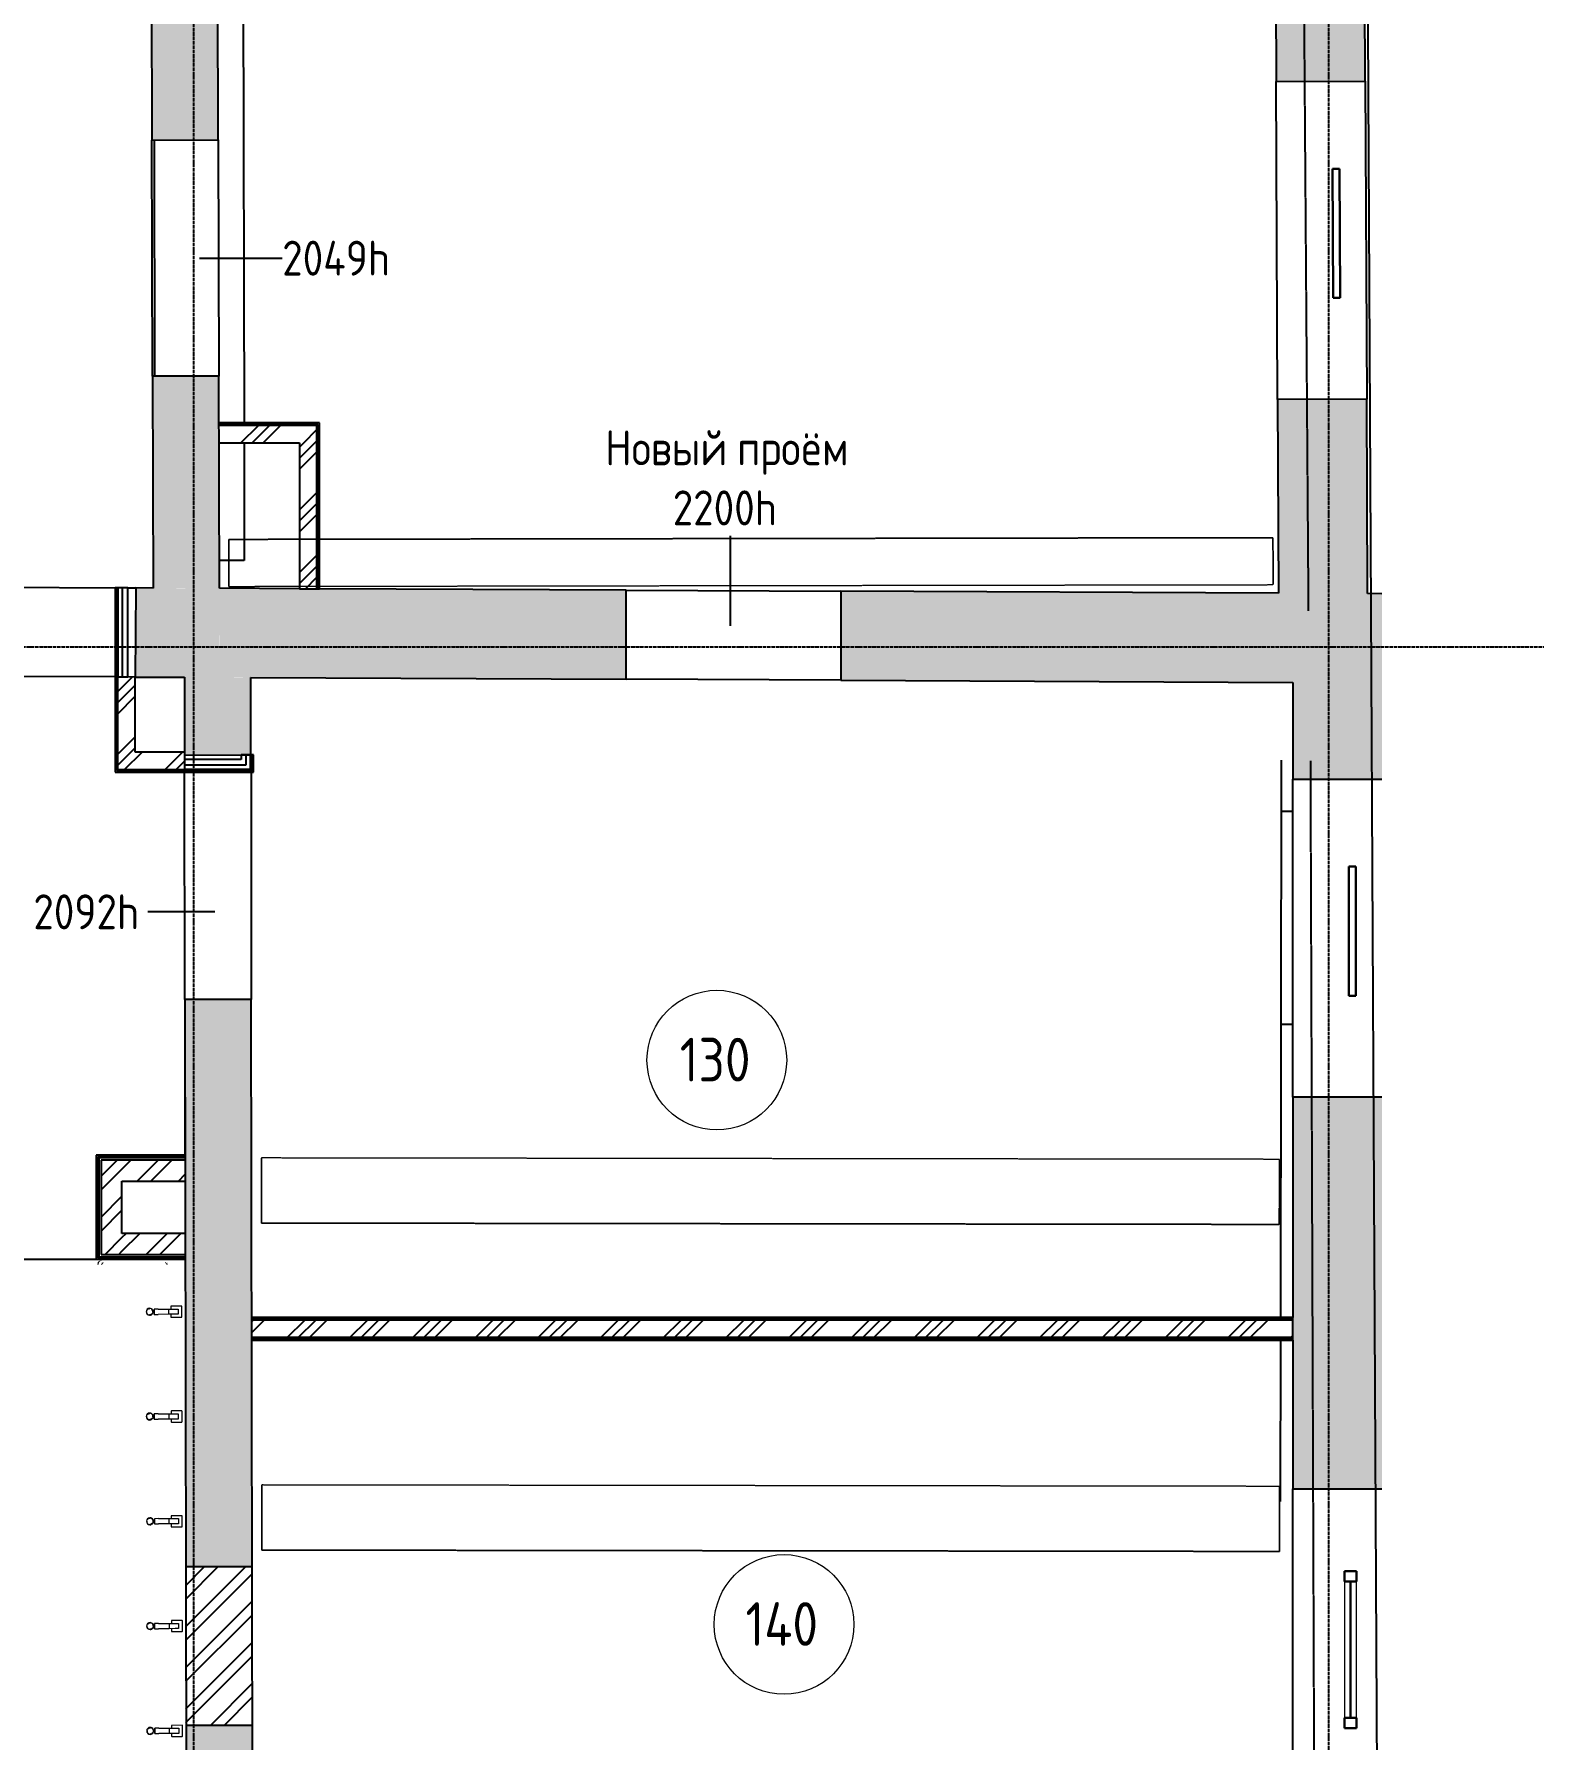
# Model space of a CAD drawing. Header units: millimetres. Extents: x -33838 to 476301, y -41806 to 120107.
# Drawn here: x 48495 to 57142, y 14298 to 24065 of the extents above; entities that cross this region are included whole.
import ezdxf

# ---------------------------------------------------------------- set-up
doc = ezdxf.new("R2010")
doc.units = ezdxf.units.MM
for name, pattern in [('ADSK_Линия сетки', [25, 20, -2.5, 0, -2.5]), ('ADSK_Сверху', [4.5, 3, -1.5]), ('ADSK_Снесено', [4.5, 3, -1.5]), ('ADSK_Штриховая_ш3 п1_5', [4.5, 3, -1.5])]:
    doc.linetypes.add(name, pattern=pattern)
for name, color, linetype, lineweight, true_color in [('_ Окна', 5, 'Continuous', 30, 0x0000ff), ('Линии', 7, 'Continuous', 9, 0x00a600), ('Линии разделители', 5, 'Continuous', 40, 0x0000ff), ('Стены внутренние', 5, 'Continuous', 18, 0x0000ff), ('Стены наружные', 1, 'ADSK_Снесено', 18, 0xff0000), ('Стены штриховка', 5, 'Continuous', 18, 0x0000ff)]:
    doc.layers.add(name, color=color, linetype=linetype, lineweight=lineweight, true_color=true_color)
for name, color, linetype, lineweight in [('Аннотация', 7, 'Continuous', 9), ('Каркас', 7, 'Continuous', 18), ('Марки помещений', 7, 'Continuous', 20), ('Окна', 251, 'Continuous', 18), ('Перекрытие', 7, 'Continuous', 18), ('Сантехника', 251, 'Continuous', 18)]:
    doc.layers.add(name, color=color, linetype=linetype, lineweight=lineweight)
doc.styles.add('GOST Common_1', font='GOST Common_0.ttf', dxfattribs={"width": 0.9, "height": 200})
doc.styles.add('GOST Common_2', font='GOST Common_0.ttf', dxfattribs={"width": 0.9, "height": 250})
pattern_1 = [(45, (0, 0), (-117.8655, 117.8655), []), (45, (78.58, 0), (-117.8655, 117.8655), [])]
pattern_2 = [(45, (0, 0), (-179.6051, 179.6051), []), (45, (63.5, 0), (0, 359.2102), []), (45, (-63.5, 0), (0, 359.2102), [])]

# ---------------------------------------------------------------- blocks, each defined once
blk = doc.blocks.new('ADSK_БалкаЖБ_Прямоугольная - 269х530мм-826604-01 План 1-го этажа маркировочный')
at = {"layer": 'Каркас', "color": 253, "linetype": 'ADSK_Сверху', "true_color": 0xaaaaaa}
for p, q in [((-2990.4, 134.5), (-2990.4, -134.5)), ((-2990.4, 134.5), (2990.4, 134.5)), ((2990.4, -134.5), (2990.4, 134.5)), ((-2990.4, -134.5), (2990.4, -134.5))]:
    blk.add_line(p, q, dxfattribs=at)
at = {"layer": 'Каркас', "color": 253, "linetype": 'ADSK_Сверху', "true_color": 0xb2b2b2}
for p, q in [((-2990.4, -134.5), (-2990.4, 134.5)), ((2990.4, 134.5), (-2990.4, 134.5)), ((2990.4, 134.5), (2990.4, -134.5)), ((-2990.4, -134.5), (2990.4, -134.5))]:
    blk.add_line(p, q, dxfattribs=at)
blk = doc.blocks.new('ADSK_БалкаЖБ_Прямоугольная - 372_6х306мм-822056-01 План 1-го этажа маркировочный')
at = {"layer": 'Каркас', "color": 253, "linetype": 'ADSK_Сверху', "true_color": 0xaaaaaa}
for p, q in [((-2914.6, 186.3), (-2914.6, -186.3)), ((-2914.6, 186.3), (2914.6, 186.3)), ((2914.6, -186.3), (2914.6, 186.3)), ((-2914.6, -186.3), (2914.6, -186.3))]:
    blk.add_line(p, q, dxfattribs=at)
at = {"layer": 'Каркас', "color": 253, "linetype": 'ADSK_Сверху', "true_color": 0xb2b2b2}
for p, q in [((-2914.6, -186.3), (-2914.6, 186.3)), ((2914.6, 186.3), (-2914.6, 186.3)), ((2914.6, 186.3), (2914.6, -186.3)), ((-2914.6, -186.3), (2914.6, -186.3))]:
    blk.add_line(p, q, dxfattribs=at)
blk = doc.blocks.new('Балки подвала - Балки подвала-787291-01 План 1-го этажа маркировочный')
at = {"layer": 'Линии', "color": 8, "lineweight": 18, "true_color": 0x808080}
blk.add_line((55636.6, 18132.1), (55636.8, 17968.8), dxfattribs=at)
at = {"layer": 'Линии', "color": 252, "lineweight": 18, "true_color": 0x8c8c8c}
for p, q in [((55636.7, 18031.3), (55636.6, 18132.1)), ((55636.8, 17968.8), (55636.7, 18031.3))]:
    blk.add_line(p, q, dxfattribs=at)
blk = doc.blocks.new('Витраж-стеклопакет - Глухой стеклопакет 40мм-1233085-01 План 1-го этажа маркировочный')
at = {"layer": '_ Окна'}
for p, q in [((370, 20), (-370, 20)), ((-370, 20), (-370, -20)), ((370, -20), (370, 20)), ((-370, -20), (370, -20))]:
    blk.add_line(p, q, dxfattribs=at)
blk = doc.blocks.new('Витраж-тент со смещением вовне - 60мм 30 сдвиг-1466963-01 План 1-го этажа маркировочный')
at = {"layer": '_ Окна'}
for p, q in [((-450, 25), (-450, -45)), ((-450, 25), (-390, 25)), ((-450, -45), (-450, 25)), ((-390, 25), (-390, -45)), ((450, 25), (390, 25)), ((390, 25), (390, -45)), ((450, -45), (450, 25)), ((450, -45), (450, 25)), ((-390, -45), (-450, -45)), ((-390, -10), (390, -10)), ((390, -45), (450, -45))]:
    blk.add_line(p, q, dxfattribs=at)
at = {"layer": 'Окна'}
for p, q in [((390, 25), (-390, 25)), ((-390, -45), (390, -45))]:
    blk.add_line(p, q, dxfattribs=at)
blk = doc.blocks.new('Раковина с несколькими кранами - 6 кранов-2194230-01 План 1-го этажа маркировочный')
at = {"layer": 'Сантехника'}
for p, q in [((-1664.1, 633.1), (-1663.2, 633.9)), ((1918.1, 629.1), (1918.9, 628.2)), ((-1390, 319.1), (-1360, 319.1)), ((-1390, 319.1), (-1390, 296.1)), ((-1360, 319.1), (-1390, 319.1)), ((-1390, 236.5), (-1390, 296.1)), ((-1360, 296.1), (-1360, 319.1)), ((-1360, 296.1), (-1360, 236.5)), ((-790, 319.1), (-760, 319.1)), ((-790, 319.1), (-790, 296.1)), ((-760, 319.1), (-790, 319.1)), ((-790, 236.5), (-790, 296.1)), ((-760, 296.1), (-760, 319.1)), ((-760, 296.1), (-760, 236.5)), ((-190, 319.1), (-160, 319.1)), ((-190, 319.1), (-190, 296.1)), ((-160, 319.1), (-190, 319.1)), ((-190, 236.5), (-190, 296.1)), ((-160, 296.1), (-160, 319.1)), ((-160, 296.1), (-160, 236.5)), ((410, 319.1), (440, 319.1)), ((410, 319.1), (410, 296.1)), ((440, 319.1), (410, 319.1)), ((410, 236.5), (410, 296.1)), ((440, 296.1), (440, 319.1)), ((440, 296.1), (440, 236.5)), ((1010, 319.1), (1040, 319.1)), ((1010, 319.1), (1010, 296.1)), ((1040, 319.1), (1010, 319.1)), ((1010, 236.5), (1010, 296.1)), ((1040, 296.1), (1040, 319.1)), ((1040, 296.1), (1040, 236.5)), ((1610, 319.1), (1640, 319.1)), ((1610, 319.1), (1610, 296.1)), ((1640, 319.1), (1610, 319.1)), ((1610, 236.5), (1610, 296.1)), ((1640, 296.1), (1640, 319.1)), ((1640, 296.1), (1640, 236.5)), ((-1406.8, 221.2), (-1406.8, 161.6)), ((-1390, 223.1), (-1404.9, 223.1)), ((-1390, 201.5), (-1390, 236.5)), ((-1360, 236.5), (-1390, 236.5)), ((-1390, 181.5), (-1390, 201.5)), ((-1360, 236.5), (-1360, 201.5)), ((-1345.4, 223.1), (-1360, 223.1)), ((-1360, 201.5), (-1360, 181.5)), ((-1343.5, 161.6), (-1343.5, 221.2)), ((-806.8, 221.2), (-806.8, 161.6)), ((-790, 223.1), (-804.9, 223.1)), ((-790, 201.5), (-790, 236.5)), ((-760, 236.5), (-790, 236.5)), ((-790, 181.5), (-790, 201.5)), ((-760, 236.5), (-760, 201.5)), ((-745.4, 223.1), (-760, 223.1)), ((-760, 201.5), (-760, 181.5)), ((-743.5, 161.6), (-743.5, 221.2)), ((-206.8, 221.2), (-206.8, 161.6)), ((-190, 223.1), (-204.9, 223.1)), ((-190, 201.5), (-190, 236.5)), ((-160, 236.5), (-190, 236.5)), ((-190, 181.5), (-190, 201.5)), ((-160, 236.5), (-160, 201.5)), ((-145.4, 223.1), (-160, 223.1)), ((-160, 201.5), (-160, 181.5)), ((-143.5, 161.6), (-143.5, 221.2)), ((393.2, 221.2), (393.2, 161.6)), ((410, 223.1), (395.1, 223.1)), ((410, 201.5), (410, 236.5)), ((440, 236.5), (410, 236.5)), ((410, 181.5), (410, 201.5)), ((440, 236.5), (440, 201.5)), ((454.6, 223.1), (440, 223.1)), ((440, 201.5), (440, 181.5)), ((456.5, 161.6), (456.5, 221.2)), ((993.2, 221.2), (993.2, 161.6)), ((1010, 223.1), (995.1, 223.1)), ((1010, 201.5), (1010, 236.5)), ((1040, 236.5), (1010, 236.5)), ((1010, 181.5), (1010, 201.5)), ((1040, 236.5), (1040, 201.5)), ((1054.6, 223.1), (1040, 223.1)), ((1040, 201.5), (1040, 181.5)), ((1056.5, 161.6), (1056.5, 221.2)), ((1593.2, 221.2), (1593.2, 161.6)), ((1610, 223.1), (1595.1, 223.1)), ((1610, 201.5), (1610, 236.5)), ((1640, 236.5), (1610, 236.5)), ((1610, 181.5), (1610, 201.5)), ((1640, 236.5), (1640, 201.5)), ((1654.6, 223.1), (1640, 223.1)), ((1640, 201.5), (1640, 181.5)), ((1656.5, 161.6), (1656.5, 221.2)), ((-1405.3, 160.1), (-1345, 160.1)), ((-1360, 181.5), (-1390, 181.5)), ((-805.3, 160.1), (-745, 160.1)), ((-760, 181.5), (-790, 181.5)), ((-205.3, 160.1), (-145, 160.1)), ((-160, 181.5), (-190, 181.5)), ((394.7, 160.1), (455, 160.1)), ((440, 181.5), (410, 181.5)), ((994.7, 160.1), (1055, 160.1)), ((1040, 181.5), (1010, 181.5)), ((1594.7, 160.1), (1655, 160.1)), ((1640, 181.5), (1610, 181.5))]:
    blk.add_line(p, q, dxfattribs=at)
at = {"layer": 'Сантехника', "flags": 128}
for points in [[(-1673.5, 619.4), (-1673.1, 620.6), (-1672.6, 621.7), (-1672.1, 622.8), (-1671.6, 623.9)], [(-1670.4, 625.9), (-1669.8, 626.9), (-1669.1, 627.9), (-1668.3, 628.9), (-1667.6, 629.8)], [(-1658.1, 637), (-1657, 637.5), (-1655.9, 638), (-1654.7, 638.4)], [(-1652.4, 639.1), (-1651.3, 639.3), (-1650.1, 639.6), (-1648.9, 639.7), (-1647.7, 639.9), (-1646.5, 640), (-1645.3, 640), (-1645, 640)], [(1895, 640), (1896.2, 640), (1897.4, 639.9), (1898.6, 639.8), (1899.8, 639.6), (1901, 639.4), (1902.1, 639.1)], [(1904.4, 638.5), (1905.6, 638.1), (1906.7, 637.6), (1907.8, 637.1), (1908.9, 636.6)], [(1910.9, 635.4), (1911.9, 634.8), (1912.9, 634.1), (1913.9, 633.3), (1914.8, 632.6)], [(1922, 623.1), (1922.5, 622), (1923, 620.9), (1923.4, 619.7)], [(1924.1, 617.4), (1924.3, 616.3), (1924.6, 615.1), (1924.7, 613.9), (1924.9, 612.7), (1925, 611.5), (1925, 610.3), (1925, 610)]]:
    blk.add_lwpolyline(points, dxfattribs=at)
at = {"layer": 'Сантехника'}
for centre, radius, start, end in [((-1645, 610), 10, 167.95542, 180), ((-1645, 610), 10, 121.48025, 143.98408), ((-1645, 610), 10, 90, 103.6402), ((1895, 610), 10, 77.95542, 90), ((1895, 610), 10, 31.48025, 53.98408), ((1895, 610), 10, 0, 13.6402), ((-1375, 345), 20, 0, 180), ((-1375, 345), 20, 180, 360), ((-1375, 345), 18.2, 165.15778, 180), ((-1375, 345), 18.2, 180, 191.34075), ((-1375, 345), 16.3, 175.36727, 180), ((-1375, 345), 16.3, 175.36727, 180), ((-1375, 345), 16.3, 180, 198.62064), ((-1375, 345), 16.3, 180, 198.62064), ((-1375, 345), 18.2, 208.98332, 219.73377), ((-1375, 345), 18.2, 95.84531, 146.66266), ((-1375, 345), 16.3, 216.87489, 225), ((-1375, 345), 16.3, 216.87489, 225), ((-1375, 345), 18.2, 225, 229.4056), ((-1375, 345), 18.2, 232.75928, 242.71908), ((-1375, 345), 18.2, 265.13096, 274.18327), ((-1375, 345), 18.2, 85.13096, 94.18327), ((-1375, 345), 18.2, 275.84531, 326.66266), ((-1375, 345), 18.2, 52.75928, 62.71908), ((-1375, 345), 16.3, 36.87489, 45), ((-1375, 345), 16.3, 36.87489, 45), ((-1375, 345), 18.2, 45, 49.4056), ((-1375, 345), 18.2, 28.98332, 39.73377), ((-1375, 345), 16.3, 0, 18.62064), ((-1375, 345), 16.3, 0, 18.62064), ((-1375, 345), 16.3, 355.36727, 360), ((-1375, 345), 16.3, 355.36727, 360), ((-1375, 345), 18.2, 345.15778, 360), ((-1375, 345), 18.2, 0, 11.34075), ((-775, 345), 20, 0, 180), ((-775, 345), 20, 180, 360), ((-775, 345), 18.2, 165.15778, 180), ((-775, 345), 18.2, 180, 191.34075), ((-775, 345), 16.3, 175.36727, 180), ((-775, 345), 16.3, 175.36727, 180), ((-775, 345), 16.3, 180, 198.62064), ((-775, 345), 16.3, 180, 198.62064), ((-775, 345), 18.2, 208.98332, 219.73377), ((-775, 345), 18.2, 95.84531, 146.66266), ((-775, 345), 16.3, 216.87489, 225), ((-775, 345), 16.3, 216.87489, 225), ((-775, 345), 18.2, 225, 229.4056), ((-775, 345), 18.2, 232.75928, 242.71908), ((-775, 345), 18.2, 265.13096, 274.18327), ((-775, 345), 18.2, 85.13096, 94.18327), ((-775, 345), 18.2, 277.18253, 326.66266), ((-775, 345), 18.2, 52.75928, 62.71908), ((-775, 345), 16.3, 36.87489, 45), ((-775, 345), 16.3, 36.87489, 45), ((-775, 345), 18.2, 45, 49.4056), ((-775, 345), 18.2, 28.98332, 39.73377), ((-775, 345), 16.3, 0, 18.62064), ((-775, 345), 16.3, 0, 18.62064), ((-775, 345), 16.3, 355.36727, 360), ((-775, 345), 16.3, 355.36727, 360), ((-775, 345), 18.2, 345.15778, 360), ((-775, 345), 18.2, 0, 11.34075), ((-175, 345), 20, 0, 180), ((-175, 345), 20, 180, 360), ((-175, 345), 18.2, 165.15778, 180), ((-175, 345), 18.2, 180, 191.34075), ((-175, 345), 16.3, 175.36727, 180), ((-175, 345), 16.3, 175.36727, 180), ((-175, 345), 16.3, 180, 198.62064), ((-175, 345), 16.3, 180, 198.62064), ((-175, 345), 18.2, 208.98332, 219.73377), ((-175, 345), 18.2, 95.84531, 146.66266), ((-175, 345), 16.3, 216.87489, 225), ((-175, 345), 16.3, 216.87489, 225), ((-175, 345), 18.2, 225, 229.4056), ((-175, 345), 18.2, 232.75928, 242.71908), ((-175, 345), 18.2, 85.13096, 91.12531), ((-175, 345), 18.2, 268.6964, 274.18327), ((-175, 345), 18.2, 275.84531, 326.66266), ((-175, 345), 18.2, 52.75928, 62.71908), ((-175, 345), 16.3, 36.87489, 45), ((-175, 345), 16.3, 36.87489, 45), ((-175, 345), 18.2, 45, 49.4056), ((-175, 345), 18.2, 28.98332, 39.73377), ((-175, 345), 16.3, 0, 18.62064), ((-175, 345), 16.3, 0, 18.62064), ((-175, 345), 16.3, 355.36727, 360), ((-175, 345), 16.3, 355.36727, 360), ((-175, 345), 18.2, 345.15778, 360), ((-175, 345), 18.2, 0, 11.34075), ((425, 345), 20, 0, 180), ((425, 345), 20, 180, 360), ((425, 345), 18.2, 165.15778, 180), ((425, 345), 18.2, 180, 191.34075), ((425, 345), 16.3, 175.36727, 180), ((425, 345), 16.3, 175.36727, 180), ((425, 345), 16.3, 180, 198.62064), ((425, 345), 16.3, 180, 198.62064), ((425, 345), 18.2, 208.98332, 219.73377), ((425, 345), 18.2, 99.61297, 146.66266), ((425, 345), 16.3, 216.87489, 225), ((425, 345), 16.3, 216.87489, 225), ((425, 345), 18.2, 225, 229.4056), ((425, 345), 18.2, 232.75928, 242.71908), ((425, 345), 18.2, 265.13096, 274.18327), ((425, 345), 18.2, 85.13096, 94.18327), ((425, 345), 18.2, 275.84531, 326.66266), ((425, 345), 18.2, 52.75928, 62.71908), ((425, 345), 16.3, 36.87489, 45), ((425, 345), 16.3, 36.87489, 45), ((425, 345), 18.2, 45, 49.4056), ((425, 345), 18.2, 28.98332, 39.73377), ((425, 345), 16.3, 0, 18.62064), ((425, 345), 16.3, 0, 18.62064), ((425, 345), 16.3, 355.36727, 360), ((425, 345), 16.3, 355.36727, 360), ((425, 345), 18.2, 345.15778, 360), ((425, 345), 18.2, 0, 11.34075), ((1025, 345), 20, 0, 180), ((1025, 345), 20, 180, 360), ((1025, 345), 18.2, 165.15778, 180), ((1025, 345), 18.2, 180, 191.34075), ((1025, 345), 16.3, 175.36727, 180), ((1025, 345), 16.3, 175.36727, 180), ((1025, 345), 16.3, 180, 198.62064), ((1025, 345), 16.3, 180, 198.62064), ((1025, 345), 18.2, 208.98332, 219.73377), ((1025, 345), 18.2, 95.84531, 146.66266), ((1025, 345), 16.3, 216.87489, 225), ((1025, 345), 16.3, 216.87489, 225), ((1025, 345), 18.2, 225, 229.4056), ((1025, 345), 18.2, 232.75928, 242.71908), ((1025, 345), 18.2, 265.13096, 274.18327), ((1025, 345), 18.2, 85.13096, 94.18327), ((1025, 345), 18.2, 275.84531, 326.66266), ((1025, 345), 18.2, 52.75928, 62.71908), ((1025, 345), 16.3, 36.87489, 45), ((1025, 345), 16.3, 36.87489, 45), ((1025, 345), 18.2, 45, 49.4056), ((1025, 345), 18.2, 28.98332, 39.73377), ((1025, 345), 16.3, 0, 18.62064), ((1025, 345), 16.3, 0, 18.62064), ((1025, 345), 16.3, 355.36727, 360), ((1025, 345), 16.3, 355.36727, 360), ((1025, 345), 18.2, 345.15778, 360), ((1025, 345), 18.2, 0, 11.34075), ((1625, 345), 20, 0, 180), ((1625, 345), 20, 180, 360), ((1625, 345), 18.2, 165.15778, 180), ((1625, 345), 18.2, 180, 191.34075), ((1625, 345), 16.3, 175.36727, 180), ((1625, 345), 16.3, 175.36727, 180), ((1625, 345), 16.3, 180, 198.62064), ((1625, 345), 16.3, 180, 198.62064), ((1625, 345), 18.2, 208.98332, 219.73377), ((1625, 345), 18.2, 95.84531, 146.66266), ((1625, 345), 16.3, 216.87489, 225), ((1625, 345), 16.3, 216.87489, 225), ((1625, 345), 18.2, 225, 229.4056), ((1625, 345), 18.2, 232.75928, 242.71908), ((1625, 345), 18.2, 265.13096, 274.18327), ((1625, 345), 18.2, 85.13096, 94.18327), ((1625, 345), 18.2, 275.84531, 326.66266), ((1625, 345), 18.2, 52.75928, 62.71908), ((1625, 345), 16.3, 36.87489, 45), ((1625, 345), 16.3, 36.87489, 45), ((1625, 345), 18.2, 45, 49.4056), ((1625, 345), 18.2, 28.98332, 39.73377), ((1625, 345), 16.3, 0, 18.62064), ((1625, 345), 16.3, 0, 18.62064), ((1625, 345), 16.3, 355.36727, 360), ((1625, 345), 16.3, 355.36727, 360), ((1625, 345), 18.2, 345.15778, 360), ((1625, 345), 18.2, 0, 11.34075), ((-1645, 253.2), 10, 180, 193.6402), ((-1645, 253.2), 10, 218.26377, 233.98408), ((-1645, 253.2), 10, 257.95542, 270), ((-1404.9, 221.2), 1.87, 90, 180), ((-1404.9, 221.2), 1.87, 120, 150), ((-1404.9, 221.2), 1.87, 120, 150), ((-1404.9, 221.2), 1.87, 120, 150), ((-1345.4, 221.2), 1.87, 0, 90), ((-1345.4, 221.2), 1.87, 30, 60), ((-1345.4, 221.2), 1.87, 30, 60), ((-1345.4, 221.2), 1.87, 30, 60), ((-804.9, 221.2), 1.87, 90, 180), ((-804.9, 221.2), 1.87, 120, 150), ((-804.9, 221.2), 1.87, 120, 150), ((-804.9, 221.2), 1.87, 120, 150), ((-745.4, 221.2), 1.87, 0, 90), ((-745.4, 221.2), 1.87, 30, 60), ((-745.4, 221.2), 1.87, 30, 60), ((-745.4, 221.2), 1.87, 30, 60), ((-204.9, 221.2), 1.87, 90, 180), ((-204.9, 221.2), 1.87, 120, 150), ((-204.9, 221.2), 1.87, 120, 150), ((-204.9, 221.2), 1.87, 120, 150), ((-145.4, 221.2), 1.87, 0, 90), ((-145.4, 221.2), 1.87, 30, 60), ((-145.4, 221.2), 1.87, 30, 60), ((-145.4, 221.2), 1.87, 30, 60), ((395.1, 221.2), 1.87, 90, 180), ((395.1, 221.2), 1.87, 120, 150), ((395.1, 221.2), 1.87, 120, 150), ((395.1, 221.2), 1.87, 120, 150), ((454.6, 221.2), 1.87, 0, 90), ((454.6, 221.2), 1.87, 30, 60), ((454.6, 221.2), 1.87, 30, 60), ((454.6, 221.2), 1.87, 30, 60), ((995.1, 221.2), 1.87, 90, 180), ((995.1, 221.2), 1.87, 120, 150), ((995.1, 221.2), 1.87, 120, 150), ((995.1, 221.2), 1.87, 120, 150), ((1054.6, 221.2), 1.87, 0, 90), ((1054.6, 221.2), 1.87, 30, 60), ((1054.6, 221.2), 1.87, 30, 60), ((1054.6, 221.2), 1.87, 30, 60), ((1595.1, 221.2), 1.87, 90, 180), ((1595.1, 221.2), 1.87, 120, 150), ((1595.1, 221.2), 1.87, 120, 150), ((1595.1, 221.2), 1.87, 120, 150), ((1654.6, 221.2), 1.87, 0, 90), ((1654.6, 221.2), 1.87, 30, 60), ((1654.6, 221.2), 1.87, 30, 60), ((1654.6, 221.2), 1.87, 30, 60), ((1895, 253.2), 10, 270, 283.6402), ((1895, 253.2), 10, 301.48025, 323.98408), ((1895, 253.2), 10, 347.95542, 360), ((-1405.3, 161.6), 1.49, 180, 270), ((-1345, 161.6), 1.49, 270, 360), ((-805.3, 161.6), 1.49, 180, 270), ((-745, 161.6), 1.49, 270, 360), ((-205.3, 161.6), 1.49, 180, 270), ((-145, 161.6), 1.49, 270, 360), ((394.7, 161.6), 1.49, 180, 270), ((455, 161.6), 1.49, 270, 360), ((994.7, 161.6), 1.49, 180, 270), ((1055, 161.6), 1.49, 270, 360), ((1594.7, 161.6), 1.49, 180, 270), ((1655, 161.6), 1.49, 270, 360)]:
    blk.add_arc(centre, radius, start, end, dxfattribs=at)
blk = doc.blocks.new('ADSK_Марка_Помещение_ОдноЗначение - Номер-247393-01 План 1-го этажа маркировочный')
at = {"layer": 'Марки помещений'}
blk.add_circle((0, 0), 4, dxfattribs=at)

msp = doc.modelspace()

# ---------------------------------------------------------------- hatches: boundary and pattern name
at = {"layer": 'Стены внутренние', "lineweight": 25, "true_color": 0x636466}
h = msp.add_hatch(color=251, dxfattribs=at)
h.paths.add_polyline_path([(49556.22516, 20891.92958), (49552.77334, 22107.50817), (49172.77487, 22106.42911), (49176.21864, 20893.68412), (49514.37085, 20892.12283)])
h.paths.add_polyline_path([(49168.93441, 23458.87225), (49548.93288, 23459.95131), (49541.68622, 26011.90894), (49161.68775, 26010.82988), (49168.93135, 23459.95131)])
h = msp.add_hatch(dxfattribs=at)
h.set_pattern_fill('FP_3', color=251, style=0, pattern_type=2)
h.set_pattern_definition(pattern_2)
h.paths.add_polyline_path([(50014.84081, 21724.8394), (50114.84081, 21724.8394), (50114.84081, 21824.8394), (49553.57602, 21824.8394), (49553.85999, 21724.8394), (49736.53041, 21724.8394)])
h = msp.add_hatch(dxfattribs=at)
h.set_pattern_fill('FP_3', color=251, style=0, pattern_type=2)
h.set_pattern_definition(pattern_2)
h.paths.add_polyline_path([(50114.84081, 20889.35038), (50114.84081, 21724.8394), (50014.84081, 21724.8394), (50014.84081, 20889.81209), (50095.30522, 20889.44058)])
h = msp.add_hatch(dxfattribs=at)
h.set_pattern_fill('FP_3', color=251, style=0, pattern_type=2)
h.set_pattern_definition(pattern_2)
h.paths.add_polyline_path([(49072.62522, 19953.93874), (49074.40901, 19953.93874), (49074.40901, 20384.14782), (48974.40901, 20384.14782), (48974.40901, 19953.93874), (48980.5713, 19953.93874)])
h = msp.add_hatch(color=251, dxfattribs=at)
h.paths.add_polyline_path([(49361.79599, 16651.52001), (49741.79561, 16652.05655), (49739.13337, 18537.56879), (49359.13375, 18537.03225), (49361.66816, 16742.05489)])
h.paths.add_polyline_path([(49357.15674, 19937.22674), (49737.15636, 19937.76328), (49736.53041, 20381.09165), (49356.52885, 20381.92624), (49356.56907, 20353.44293)])
h = msp.add_hatch(dxfattribs=at)
h.set_pattern_fill('FP_3', color=251, style=0, pattern_type=2)
h.set_pattern_definition(pattern_2)
h.paths.add_polyline_path([(48974.40901, 19853.93874), (49357.27434, 19853.93874), (49356.52755, 19953.93874), (48974.40901, 19953.93874)])
h = msp.add_hatch(dxfattribs=at)
h.set_pattern_fill('FP_2', color=251, style=0, pattern_type=2)
h.set_pattern_definition(pattern_1)
h.paths.add_polyline_path([(49359.13375, 17497.95974), (49360.60086, 17497.95974), (49360.43143, 17617.95974), (48878.41344, 17617.95974), (48878.41344, 17497.95974), (49298.41344, 17497.95974)])
h = msp.add_hatch(dxfattribs=at)
h.set_pattern_fill('FP_2', color=251, style=0, pattern_type=2)
h.set_pattern_definition(pattern_1)
h.paths.add_polyline_path([(48998.41344, 17077.95974), (48998.41344, 17497.95974), (48878.41344, 17497.95974), (48878.41344, 17077.95974), (48980.5713, 17077.95974)])
h = msp.add_hatch(dxfattribs=at)
h.set_pattern_fill('FP_2', color=251, style=0, pattern_type=2)
h.set_pattern_definition(pattern_1)
h.paths.add_polyline_path([(48998.41344, 17077.95974), (49361.19388, 17077.95974), (49360.43143, 17197.95974), (48998.41344, 17197.95974), (48998.41344, 17140.4392)])
h = msp.add_hatch(color=251, dxfattribs=at)
h.paths.add_polyline_path([(49671.05586, 9042.30207), (49752.5402, 9042.30207), (49749.54225, 11165.5676), (49369.54314, 11164.6745), (49372.53982, 9042.30207), (49551.60736, 9042.30207)])
h.paths.add_polyline_path([(49368.08833, 12195.03003), (49748.08795, 12195.56657), (49745.00205, 14381.12973), (49365.00242, 14380.59319), (49368.08833, 12195.12887)])
h.paths.add_polyline_path([(49363.71799, 15290.27958), (49743.71761, 15290.81612), (49741.70422, 16652.05643), (49361.79599, 16651.52001), (49363.35566, 15546.90195)])
h = msp.add_hatch(dxfattribs=at)
h.set_pattern_fill('FP_3', color=251, style=0, pattern_type=2)
h.set_pattern_definition(pattern_2)
h.paths.add_polyline_path([(54554.24089, 16601.78828), (55703.94922, 16601.78828), (55703.94922, 16701.78828), (49741.72539, 16701.78828), (49741.88777, 16601.78828), (50095.30522, 16601.78828)])
h = msp.add_hatch(dxfattribs=at)
h.set_pattern_fill('FP_2', color=251, style=0, pattern_type=2)
h.set_pattern_definition(pattern_1)
h.paths.add_polyline_path([(49365.00242, 14380.59319), (49745.00205, 14381.12973), (49743.71761, 15290.81612), (49363.71799, 15290.27958), (49364.48065, 14750.13332)])
at = {"layer": 'Стены наружные', "linetype": 'Continuous', "lineweight": 25, "true_color": 0x636466}
h = msp.add_hatch(color=251, dxfattribs=at)
h.paths.add_polyline_path([(56131.68655, 20861.56984), (56126.86768, 21975.34689), (55616.87245, 21973.14034), (55621.67159, 20863.92464), (56126.86768, 20861.59209)])
h.paths.add_polyline_path([(55608.99812, 23793.12331), (56118.99334, 23795.32985), (56108.83959, 26142.12997), (55598.84445, 26139.92342), (55608.47958, 23912.97253)])
h.paths.add_polyline_path([(55590.99175, 27954.90643), (56030.98763, 27956.81012), (56030.98754, 27956.83072), (56100.98688, 27957.13358), (56090.68057, 30339.2146), (55580.68535, 30337.00806), (55587.97353, 28652.50269)])
h.paths.add_polyline_path([(55576.57511, 31286.99917), (56086.57034, 31289.20571), (56072.01854, 34652.53912), (55562.02332, 34650.33257), (55574.00659, 31880.65881)])
h.paths.add_polyline_path([(55554.36531, 36420.31601), (56064.36053, 36422.52255), (56032.61764, 43759.20652), (55522.61286, 43759.20652), (55554.35576, 36422.52255)])
h = msp.add_hatch(color=251, dxfattribs=at)
h.paths.add_polyline_path([(49555.77193, 20381.92624), (49558.12664, 20891.9208), (49076.96414, 20893.68412), (49074.61155, 20384.14782), (49510.03333, 20382.13742)])
h.paths.add_polyline_path([(47093.03539, 20393.29701), (47095.3901, 20903.29157), (46543.2121, 20905.84105), (46543.2121, 20395.83561), (47053.49474, 20393.47957)])
h = msp.add_hatch(color=251, dxfattribs=at)
h.paths.add_polyline_path([(55703.94922, 20353.53932), (55703.94922, 20863.54476), (53115.345, 20875.49667), (53115.345, 20365.49124), (55638.44094, 20353.84178)])
h.paths.add_polyline_path([(51885.345, 20371.1703), (51885.345, 20881.17574), (49558.12664, 20891.9208), (49556.22516, 20381.92624), (50095.30522, 20379.43514), (51845.52736, 20371.35415)])
h = msp.add_hatch(color=251, dxfattribs=at)
h.paths.add_polyline_path([(56213.94922, 9042.30207), (56213.94922, 9536.31257), (55703.94922, 9536.31257), (55703.94922, 9042.30207), (55830.59648, 9042.30207)])
h.paths.add_polyline_path([(55703.94922, 11356.31257), (56213.94922, 11356.31257), (56213.94922, 13914.84402), (55703.94922, 13914.84402), (55703.94922, 13510.50237)])
h.paths.add_polyline_path([(55703.94922, 15734.84402), (56213.94922, 15734.84402), (56213.94922, 17978.53278), (55703.94922, 17978.53278), (55703.94922, 15737.82735)])
h.paths.add_polyline_path([(56213.94922, 19798.53278), (56213.94922, 20861.19002), (55703.94922, 20863.54476), (55703.94922, 19798.53278)])

# ---------------------------------------------------------------- linework, layer by layer
at = {"linetype": 'ADSK_Линия сетки', "lineweight": 25}
for p, q in [((49409.91035, -4984.78696), (49409.91035, 44534.78674)), ((55909.91035, -4984.78696), (55909.91035, 44534.78674)), ((-11086.22475, 20556.78828), (57141.71826, 20556.78828))]:
    msp.add_line(p, q, dxfattribs=at)
at = {"color": 251, "lineweight": 25, "true_color": 0x636466}
msp.add_lwpolyline([(46033.2121, 20934.05859), (46033.2121, 43759.20652), (56032.61764, 43759.20652), (56213.94922, 8532.30207), (49933.40071, 8532.30207), (49933.40071, 150.23165), (42036.9317, 150.23165), (42036.9317, 2106.78828), (31235.97355, 2186.47811), (31336.39547, 2185.73719), (31336.39547, -2732.56685), (18972.64368, -2732.56685), (18972.64368, 2186.47811), (8272.99741, 2186.47811), (8272.99741, 272.0206), (290.4987, 306.78828), (290.4987, 8529.25245)], dxfattribs=at)
at = {"layer": 'Аннотация', "color": 251, "lineweight": 25, "true_color": 0x636466}
for p, q in [((49441.78357, 22782.45163), (49915.99557, 22782.45163)), ((52482.79543, 20677.85076), (52482.79543, 21192.83141)), ((49151.40751, 19039.45712), (49145.65126, 19039.45712)), ((49530.06983, 19039.45712), (49151.40751, 19039.45712))]:
    msp.add_line(p, q, dxfattribs=at)
at = {"layer": 'Линии', "color": 251, "lineweight": 25, "true_color": 0x636466}
for p, q in [((49685.62634, 28706.71247), (49697.55822, 21839.8394)), ((49187.09415, 22106.46977), (49184.74414, 23458.91714)), ((49697.75804, 21724.8394), (49698.92808, 21051.47239)), ((49698.92808, 21051.47239), (49555.77282, 21051.22364)), ((55703.94922, 19613.91279), (55638.13029, 19613.98235)), ((49360.39189, 18060.95974), (49360.39189, 18460.95974)), ((55703.94922, 18393.91211), (55636.84099, 18393.98303)), ((49360.39189, 17645.95974), (49360.39189, 18060.95974))]:
    msp.add_line(p, q, dxfattribs=at)
at = {"layer": 'Линии разделители', "color": 251, "linetype": 'ADSK_Штриховая_ш3 п1_5', "lineweight": 25, "true_color": 0x636466}
msp.add_line((47500.41344, 17049.95974), (48850.41344, 17049.95974), dxfattribs=at)
at = {"layer": 'Перекрытие', "color": 251, "linetype": 'ADSK_Сверху', "lineweight": 25, "true_color": 0x636466}
for p, q in [((55738.57026, 28239.84103), (55792.54653, 20763.04769)), ((55804.16215, 19903.87945), (55843.57429, 8925.74999))]:
    msp.add_line(p, q, dxfattribs=at)
at = {"layer": 'Перекрытие', "color": 251, "lineweight": 25, "true_color": 0x636466}
for p, q in [((55635.06853, 16716.78828), (55638.44094, 19907.93451)), ((55633.95505, 15663.16156), (55634.93115, 16586.78828))]:
    msp.add_line(p, q, dxfattribs=at)
at = {"layer": 'Стены внутренние', "color": 251, "lineweight": 25, "true_color": 0x636466}
for p, q in [((49160.4685, 26440.19507), (49168.93441, 23458.87225)), ((49548.93288, 23459.95131), (49540.46697, 26441.27413)), ((49168.93441, 23458.87225), (49548.93288, 23459.95131)), ((49172.77487, 22106.42911), (49168.93441, 23458.87225)), ((49548.93288, 23459.95131), (49552.77334, 22107.50817)), ((49552.77334, 22107.50817), (49172.77487, 22106.42911)), ((49172.77487, 22106.42911), (49176.21864, 20893.68412)), ((49556.22516, 20891.92958), (49552.77334, 22107.50817)), ((50129.84081, 21839.8394), (49553.53343, 21839.8394)), ((50129.84081, 20889.28112), (50129.84081, 21839.8394)), ((49553.85999, 21724.8394), (50014.84081, 21724.8394)), ((50014.84081, 21724.8394), (50014.84081, 20889.81209)), ((48959.40901, 20894.51894), (48959.40901, 19838.93874)), ((49031.40901, 20894.51894), (48959.40901, 20894.51894)), ((49031.40901, 20384.5135), (49031.40901, 20894.51894)), ((50014.84081, 20889.81209), (50129.84081, 20889.28112)), ((49074.40901, 20384.14875), (48959.40901, 20384.67972)), ((48959.40901, 20384.5135), (49031.40901, 20384.5135)), ((49074.40901, 19953.93874), (49074.40901, 20384.14875)), ((49356.52755, 20382.84617), (49357.29552, 19838.93874)), ((49737.15636, 19937.76328), (49736.53041, 20381.09165)), ((49357.13315, 19953.93874), (49074.40901, 19953.93874)), ((49357.15674, 19937.22674), (49737.15636, 19937.76328)), ((49680.15636, 19937.76328), (49680.15636, 19910.93874)), ((49752.15636, 19937.76328), (49680.15636, 19937.76328)), ((49752.15636, 19838.93874), (49752.15636, 19937.76328)), ((48959.40901, 19838.93874), (49752.15636, 19838.93874)), ((49680.15636, 19910.93874), (49357.24469, 19910.93874)), ((49357.24469, 19910.93874), (49357.24469, 19838.93874)), ((49359.13375, 18537.03225), (49357.29552, 19838.93874)), ((49737.2959, 19838.93874), (49739.13337, 18537.56879)), ((49739.13337, 18537.56879), (49359.13375, 18537.03225)), ((49359.13375, 18537.03225), (49366.52539, 13301.9634)), ((49746.6186, 13236.21709), (49739.13337, 18537.56879)), ((48850.41344, 17645.95974), (48850.41344, 17049.95974)), ((49360.39189, 17645.95974), (48850.41344, 17645.95974)), ((48998.41344, 17197.95974), (48998.41344, 17497.95974)), ((48998.41344, 17497.95974), (49360.60086, 17497.95974)), ((49361.02445, 17197.95974), (48998.41344, 17197.95974)), ((48850.41344, 17049.95974), (49361.23342, 17049.95974)), ((55703.94922, 16716.78828), (49741.70422, 16716.78828)), ((55703.94922, 16586.78828), (55703.94922, 16716.78828)), ((49741.88777, 16586.78828), (55703.94922, 16586.78828)), ((49363.71799, 15290.27958), (49743.71761, 15290.81612)), ((49745.00205, 14381.12973), (49365.00242, 14380.59319))]:
    msp.add_line(p, q, dxfattribs=at)
at = {"layer": 'Стены наружные', "color": 251, "linetype": 'Continuous', "lineweight": 25, "true_color": 0x636466}
for p, q in [((55598.84445, 26139.92342), (55608.99812, 23793.12331)), ((56118.99334, 23795.32985), (56108.83968, 26142.12997)), ((55608.99812, 23793.12331), (56118.99334, 23795.32985)), ((55616.87245, 21973.14034), (55608.99812, 23793.12331)), ((56118.99334, 23795.32985), (56126.86768, 21975.34689)), ((56126.86768, 21975.34689), (55616.87245, 21973.14034)), ((55616.87245, 21973.14034), (55621.67159, 20863.92464)), ((56131.68655, 20861.56984), (56126.86768, 21975.34689)), ((47095.3901, 20903.29157), (49001.40901, 20894.49124)), ((49031.40901, 20894.35272), (49076.96625, 20894.14238)), ((49076.96625, 20894.14238), (49074.61155, 20384.14782)), ((49176.21864, 20893.68412), (49076.96625, 20894.14238)), ((50014.84081, 20889.81209), (49556.22516, 20891.92958)), ((51885.345, 20881.17574), (50129.84081, 20889.28112)), ((51885.345, 20371.1703), (51885.345, 20881.17574)), ((51885.345, 20881.17574), (53115.345, 20875.49667)), ((55621.67159, 20863.92464), (53115.345, 20875.49667)), ((53115.345, 20875.49667), (53115.345, 20365.49124)), ((56213.94922, 20861.19002), (56131.68655, 20861.56984)), ((48959.40901, 20384.67972), (47168.49474, 20392.9486)), ((49074.61155, 20384.14782), (49356.52755, 20382.84617)), ((49736.53041, 20381.09165), (51885.345, 20371.1703)), ((53115.345, 20365.49124), (51885.345, 20371.1703)), ((53115.345, 20365.49124), (55703.94922, 20353.53932)), ((55703.94922, 20353.53932), (55703.94922, 19798.53278)), ((55703.94922, 19798.53278), (56213.94922, 19798.53278)), ((55703.94922, 17978.53278), (55703.94922, 19798.53278)), ((56213.94922, 17978.53278), (55703.94922, 17978.53278)), ((55703.94922, 17978.53278), (55703.94922, 16716.78828)), ((55703.94922, 16586.78828), (55703.94922, 15734.84402)), ((55703.94922, 15734.84402), (56213.94922, 15734.84402)), ((55703.94922, 13914.84402), (55703.94922, 15734.84402))]:
    msp.add_line(p, q, dxfattribs=at)
at = {"layer": 'Стены штриховка', "color": 251, "lineweight": 25, "true_color": 0x636466}
for p, q in [((50120.84081, 21830.8394), (49553.55898, 21830.8394)), ((50114.84081, 21824.8394), (49553.57602, 21824.8394)), ((50114.84081, 20889.35038), (50114.84081, 21824.8394)), ((50120.84081, 20889.32268), (50120.84081, 21830.8394)), ((48968.40901, 19847.93874), (48968.40901, 20894.51894)), ((48974.40901, 19853.93874), (48974.40901, 20894.51894)), ((48976.40901, 20384.5135), (48976.40901, 20894.51894)), ((49001.40901, 20384.5135), (49001.40901, 20894.51894)), ((49710.15636, 19880.93874), (49710.15636, 19937.76328)), ((49735.15636, 19855.93874), (49735.15636, 19937.76328)), ((49737.15636, 19853.93874), (49737.15636, 19937.76328)), ((49743.15636, 19847.93874), (49743.15636, 19937.76328)), ((48968.40901, 19847.93874), (49743.15636, 19847.93874)), ((48974.40901, 19853.93874), (49737.15636, 19853.93874)), ((49357.24469, 19880.93874), (49710.15636, 19880.93874)), ((49357.24469, 19855.93874), (49735.15636, 19855.93874)), ((48859.41344, 17636.95974), (48859.41344, 17058.95974)), ((49360.4046, 17636.95974), (48859.41344, 17636.95974)), ((48865.41344, 17630.95974), (48865.41344, 17064.95974)), ((49360.41307, 17630.95974), (48865.41344, 17630.95974)), ((48878.41344, 17617.95974), (48878.41344, 17077.95974)), ((49360.43143, 17617.95974), (48878.41344, 17617.95974)), ((48859.41344, 17058.95974), (49361.22071, 17058.95974)), ((48865.41344, 17064.95974), (49361.21224, 17064.95974)), ((48878.41344, 17077.95974), (49361.19388, 17077.95974)), ((55703.94922, 16707.78828), (49741.71692, 16707.78828)), ((55703.94922, 16701.78828), (49741.72539, 16701.78828)), ((55703.94922, 16601.78828), (49741.86659, 16601.78828)), ((55703.94922, 16595.78828), (49741.87506, 16595.78828))]:
    msp.add_line(p, q, dxfattribs=at)

# ---------------------------------------------------------------- block references
at = {"layer": '_ Окна', "color": 251, "lineweight": 25, "true_color": 0x636466, "rotation": 270.0000000000003}
msp.add_blockref('Витраж-тент со смещением вовне - 60мм 30 сдвиг-1466963-01 План 1-го этажа маркировочный', (56043.94922, 14814.84402), dxfattribs=at)
at = {"layer": 'Каркас', "color": 251, "linetype": 'ADSK_Сверху', "lineweight": 25, "true_color": 0x636466}
for name, p, rotation in [('ADSK_БалкаЖБ_Прямоугольная - 269х530мм-826604-01 План 1-го этажа маркировочный', (52600.02547, 21042.50467), 0.09428808742570761), ('ADSK_БалкаЖБ_Прямоугольная - 372_6х306мм-822056-01 План 1-го этажа маркировочный', (52712.11375, 17439.83168), 179.9222430767021), ('ADSK_БалкаЖБ_Прямоугольная - 372_6х306мм-822056-01 План 1-го этажа маркировочный', (52713.48058, 15567.27266), 179.9222430767021)]:
    msp.add_blockref(name, p, dxfattribs=dict(at, rotation=rotation))
at = {"layer": 'Линии', "color": 251, "lineweight": 25, "true_color": 0x636466}
msp.add_blockref('Балки подвала - Балки подвала-787291-01 План 1-го этажа маркировочный', (0, 0), dxfattribs=at)
at = {"layer": 'Марки помещений', "color": 251, "lineweight": 25, "true_color": 0x636466, "xscale": 99.99999999999993, "yscale": 99.99999999999993, "zscale": 99.99999999999993}
for p in [(52405.19354, 18190.36656), (52790.07117, 14958.91037)]:
    msp.add_blockref('ADSK_Марка_Помещение_ОдноЗначение - Номер-247393-01 План 1-го этажа маркировочный', p, dxfattribs=at)
at = {"layer": 'Окна', "color": 251, "lineweight": 25, "true_color": 0x636466}
for p, rotation in [((55952.75904, 22924.60248), 270.2478943676966), ((56043.94922, 18928.53278), 270.0000000000003)]:
    msp.add_blockref('Витраж-стеклопакет - Глухой стеклопакет 40мм-1233085-01 План 1-го этажа маркировочный', p, dxfattribs=dict(at, rotation=rotation))
at = {"layer": 'Сантехника', "color": 251, "lineweight": 25, "true_color": 0x636466, "rotation": 90.08089865158402}
msp.add_blockref('Раковина с несколькими кранами - 6 кранов-2194230-01 План 1-го этажа маркировочный', (49503.95127, 15125.15933), dxfattribs=at)

# ---------------------------------------------------------------- texts
at = {"layer": 'Аннотация', "color": 251, "lineweight": 25, "true_color": 0x636466, "char_height": 200, "attachment_point": 1, "style": 'GOST Common_1'}
for s, insert, width in [('2049h', (49915.99557, 22882.45163), 815.3161875), ('Новый', (51765.49543, 21796.40432), 836.96175), ('проём', (52521.5423, 21796.40432), 815.3161875), ('2200h', (52152.44855, 21452.44599), 793.670625), ('2092h', (48490.80751, 19139.45712), 793.670625)]:
    msp.add_mtext(s, dxfattribs=dict(at, insert=insert, width=width))
at = {"layer": 'Аннотация', "insert": (52456.05793, 21796.40432), "char_height": 200, "width": 79.3670625, "attachment_point": 1, "style": 'GOST Common_1'}
msp.add_mtext('\\fGOST Common|b0|i0|c204|p34|;\\W.9; ', dxfattribs=at)
at = {"layer": 'Марки помещений', "color": 251, "lineweight": 25, "true_color": 0x636466, "char_height": 250, "attachment_point": 1, "style": 'GOST Common_2'}
for s, insert, width in [('130', (52192.78629, 18318.09163), 526.7086875), ('140', (52569.11391, 15086.63544), 548.35425)]:
    msp.add_mtext(s, dxfattribs=dict(at, insert=insert, width=width))

doc.saveas('drawing.dxf')
